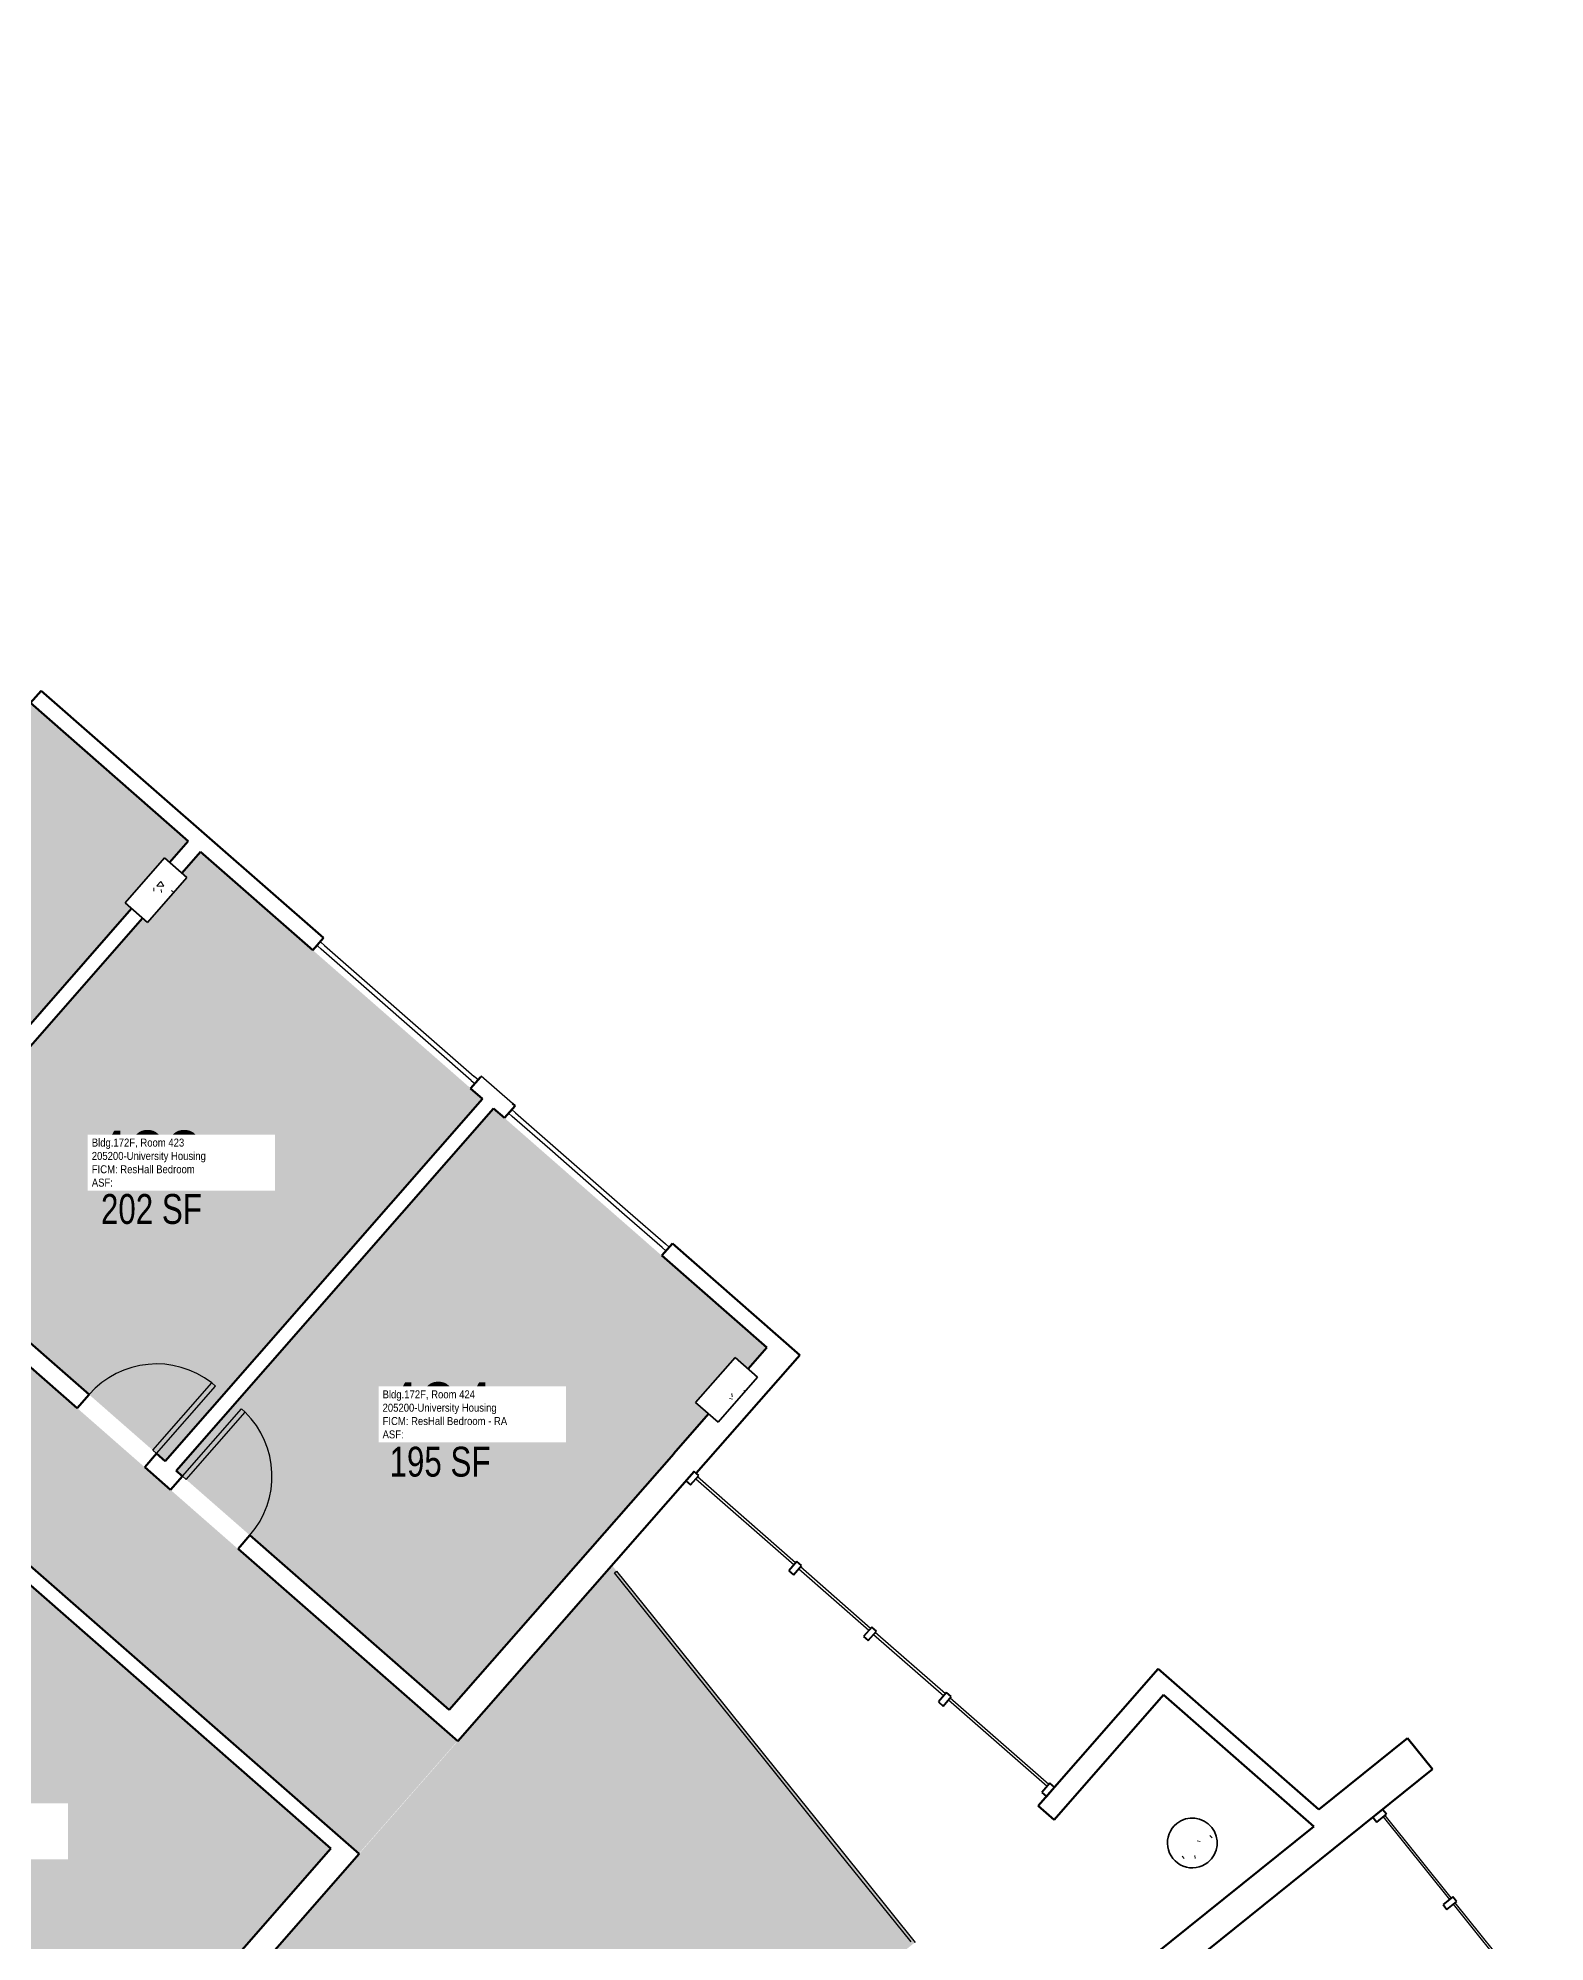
# Model space of a CAD drawing. Header units: inches. Extents: x 69234239 to 69236626, y 27656166 to 27658522.
# Drawn here: x 69235338 to 69235943, y 27657524 to 27658289 of the extents above; entities that cross this region are included whole.
import ezdxf
from ezdxf.enums import TextEntityAlignment as Align

# ---------------------------------------------------------------- set-up
doc = ezdxf.new("R2010")
doc.units = ezdxf.units.IN
doc.header["$LTSCALE"] = 100
doc.header["$MEASUREMENT"] = 0
for name, color, linetype in [('A-COLS', 5, 'CONTINUOUS'), ('A-DOOR', 2, 'CONTINUOUS'), ('A-GLAZ', 1, 'CONTINUOUS'), ('A-IDEN-RNUM', 7, 'CONTINUOUS'), ('A-IDEN-SNUM', 4, 'CONTINUOUS'), ('A-IDEN-VNUM', 4, 'CONTINUOUS'), ('A-WALL', 5, 'CONTINUOUS'), ('AREA-TEXT', 3, 'CONTINUOUS'), ('Rooms-Category-Color', 7, 'CONTINUOUS'), ('Rooms-College-Color', 7, 'CONTINUOUS'), ('Rooms-Department-Color', 7, 'CONTINUOUS'), ('Rooms-Division-Color', 7, 'CONTINUOUS'), ('Rooms-Information', 7, 'CONTINUOUS')]:
    doc.layers.add(name, color=color, linetype=linetype)
doc.styles.add('CP_AREA', font='arial.ttf', dxfattribs={"height": 15})
doc.styles.add('CP_ROOMSNUMBER', font='arial.ttf', dxfattribs={"height": 1})
doc.styles.add('CP_ROOMVNUMBER', font='arial.ttf', dxfattribs={"width": 0.85, "height": 0.075})

msp = doc.modelspace()

# ---------------------------------------------------------------- hatches: boundary and pattern name
at = {"layer": 'A-COLS', "lineweight": 5}
h = msp.add_hatch(dxfattribs=at)
h.set_pattern_fill('FP_23', color=256, angle=-41.20918, style=0, pattern_type=2)
h.set_pattern_definition([(178.7908, (69235784.634, 27657305.722), (-15.37654, 22.9776), [2.88, -31.68]), (123.791, (69235784.634, 27657305.722), (-19.1757, -22.2481), [2.304, -25.344]), (229.242, (69235783.352, 27657307.636), (-34.5522, 0.7301), [2.448, -26.924]), (174.975, (69235778.647, 27657300.91), (-20.7198, 35.925), [4.32, -47.52]), (225.427, (69235776.92, 27657303.903), (-51.6406, 4.5404), [3.671, -40.386]), (119.975, (69235778.647, 27657300.91), (-51.6408, 4.5406), [3.456, -38.016]), (149.7908, (69235777.739, 27657305.106), (-2.30886, 27.55136), [2.88, -31.68]), (94.791, (69235777.74, 27657305.106), (-27.5576, -10.1621), [2.304, -25.344]), (200.242, (69235777.546, 27657307.402), (-29.8661, 17.3898), [2.448, -26.924]), (166.2908, (69235784.634, 27657305.722), (-10.25581, -7.64421), [1.267, -23.77, 1.267, -24.461, -25.44]), (166.2908, (69235784.634, 27657305.722), (-10.25581, -7.64421), [-50.765, 1.267, -24.173]), (136.2908, (69235784.634, 27657305.722), (-18.1331, -1.61451), [1.267, -13.402, 1.267, -23.194, -9.696]), (136.2908, (69235784.634, 27657305.722), (-18.1331, -1.61451), [-39.13, 1.267, -8.429]), (96.2908, (69235789.999, 27657299.047), (-12.16747, 16.52022), [1.267, -8.333, 1.267, -28.685, -39.744]), (96.2908, (69235789.999, 27657299.047), (-12.16747, 16.52022), [-39.552, 1.267, -38.477]), (86.2908, (69235792.404, 27657296.054), (-17.02624, 15.047), [1.267, -11.213, 1.267, -18.624, -28.224]), (86.2908, (69235792.404, 27657296.054), (-17.02624, 15.047), [-32.371, 1.267, -26.957])])
h.paths.add_polyline_path([(69235397.89, 27657951.84), (69235388.86, 27657959.75), (69235373.05, 27657941.69), (69235382.08, 27657933.79), (69235392.66, 27657945.87)], flags=0)
h = msp.add_hatch(dxfattribs=at)
h.set_pattern_fill('FP_22', color=256, angle=-41.20918, style=0, pattern_type=2)
h.set_pattern_definition([(178.791, (69235784.634, 27657305.722), (-15.3765, 22.9776), [2.88, -31.68]), (123.791, (69235784.634, 27657305.722), (-19.1757, -22.2481), [2.304, -25.344]), (229.242, (69235783.353, 27657307.636), (-34.5522, 0.7301), [2.448, -26.924]), (174.975, (69235778.647, 27657300.91), (-20.7198, 35.925), [4.32, -47.52]), (225.427, (69235776.92, 27657303.904), (-51.6406, 4.5404), [3.671, -40.386]), (119.975, (69235778.647, 27657300.91), (-51.6408, 4.5406), [3.456, -38.016]), (149.791, (69235777.738, 27657305.106), (-2.3089, 27.5514), [2.88, -31.68]), (94.791, (69235777.738, 27657305.106), (-27.5576, -10.162), [2.304, -25.344]), (200.242, (69235777.546, 27657307.402), (-29.8661, 17.3898), [2.448, -26.924]), (166.2908, (69235784.634, 27657305.722), (-10.2558, -7.64421), [1.267, -23.77, 1.267, -24.461, -25.44]), (166.2908, (69235784.634, 27657305.722), (-10.2558, -7.64421), [-50.765, 1.267, -24.173]), (136.2908, (69235784.634, 27657305.722), (-18.1331, -1.6145), [1.267, -13.402, 1.267, -23.194, -9.696]), (136.2908, (69235784.634, 27657305.722), (-18.1331, -1.6145), [-39.13, 1.267, -8.429]), (96.2908, (69235789.998, 27657299.047), (-12.16747, 16.52022), [1.267, -8.333, 1.267, -28.685, -39.744]), (96.2908, (69235789.998, 27657299.047), (-12.16747, 16.52022), [-39.552, 1.267, -38.477]), (86.291, (69235792.404, 27657296.054), (-17.02624, 15.047), [1.267, -11.213, 1.267, -18.624, -28.224]), (86.291, (69235792.404, 27657296.054), (-17.02624, 15.047), [-32.371, 1.267, -26.957])])
h.paths.add_polyline_path([(69235627.05, 27657751.16), (69235618.03, 27657759.07), (69235602.21, 27657741.01), (69235611.24, 27657733.1)], flags=0)
h = msp.add_hatch(dxfattribs=at)
h.set_pattern_fill('FP_10', color=256, angle=128.79082, style=0, pattern_type=2)
h.set_pattern_definition([(178.791, (69235784.634, 27657305.721), (-15.3765, 22.9776), [2.88, -31.68]), (123.791, (69235784.634, 27657305.72), (-19.1757, -22.248), [2.304, -25.344]), (229.242, (69235783.353, 27657307.636), (-34.5522, 0.73), [2.448, -26.924]), (174.975, (69235778.648, 27657300.91), (-20.72, 35.925), [4.32, -47.52]), (225.427, (69235776.92, 27657303.904), (-51.6406, 4.5404), [3.671, -40.386]), (119.975, (69235778.648, 27657300.91), (-51.641, 4.5406), [3.456, -38.016]), (149.791, (69235777.738, 27657305.106), (-2.3089, 27.5514), [2.88, -31.68]), (94.791, (69235777.738, 27657305.106), (-27.5576, -10.162), [2.304, -25.344]), (200.242, (69235777.546, 27657307.401), (-29.866, 17.3898), [2.448, -26.924]), (166.291, (69235784.634, 27657305.721), (-10.2558, -7.6442), [1.267, -23.77, 1.267, -24.461, -25.44]), (166.291, (69235784.634, 27657305.721), (-10.2558, -7.6442), [-50.765, 1.267, -24.173]), (136.291, (69235784.634, 27657305.721), (-18.1331, -1.6145), [1.267, -13.402, 1.267, -23.194, -9.696]), (136.291, (69235784.634, 27657305.721), (-18.1331, -1.6145), [-39.13, 1.267, -8.429]), (96.291, (69235789.998, 27657299.047), (-12.16747, 16.52022), [1.267, -8.333, 1.267, -28.685, -39.744]), (96.291, (69235789.998, 27657299.047), (-12.16747, 16.52022), [-39.552, 1.267, -38.477]), (86.291, (69235792.404, 27657296.054), (-17.0262, 15.047), [1.267, -11.213, 1.267, -18.624, -28.224]), (86.291, (69235792.404, 27657296.054), (-17.0262, 15.047), [-32.371, 1.267, -26.957])])
h.paths.add_polyline_path([(69235808.76, 27657571.08), (69235807.14, 27657572.41), (69235805.28, 27657573.36), (69235803.26, 27657573.91), (69235801.18, 27657574.03), (69235799.11, 27657573.71), (69235797.16, 27657572.97), (69235795.4, 27657571.83), (69235793.91, 27657570.36), (69235792.77, 27657568.61), (69235792.01, 27657566.66), (69235791.68, 27657564.6), (69235791.78, 27657562.51), (69235792.31, 27657560.49), (69235793.26, 27657558.62), (69235794.57, 27657556.99), (69235796.19, 27657555.67), (69235798.05, 27657554.72), (69235800.06, 27657554.17), (69235802.15, 27657554.05), (69235804.22, 27657554.37), (69235806.17, 27657555.11), (69235807.93, 27657556.24), (69235809.41, 27657557.72), (69235810.56, 27657559.47), (69235811.31, 27657561.42), (69235811.65, 27657563.48), (69235811.55, 27657565.57), (69235811.01, 27657567.59), (69235810.07, 27657569.45)], flags=0)
at = {"layer": 'Rooms-Category-Color', "true_color": 0xadadad}
for points in [[(69234685.7, 27658243.8), (69234846.08, 27658103.34), (69234892.86, 27658062.38), (69234988.96, 27657978.23), (69234989.36, 27657978.68), (69234998.39, 27657970.78), (69234994.04, 27657965.81), (69234789.14, 27657731.84), (69234785.11, 27657727.23), (69234776.08, 27657735.13), (69234776.16, 27657735.23), (69234637.57, 27657856.59), (69234633.57, 27657860.09), (69234633.57, 27657860.09), (69234631.31, 27657862.08), (69234483.78, 27657991.27), (69234472.9, 27658000.8), (69234433.28, 27657955.56), (69234458.14, 27657933.8), (69234458.13, 27657933.78), (69234505.4, 27657892.39), (69234641.66, 27657773.07), (69234740.95, 27657686.12), (69234877.22, 27657566.79), (69234976.9, 27657479.5), (69235094.64, 27657376.4), (69235214.47, 27657271.45), (69235254.01, 27657316.6), (69235244.41, 27657325.01), (69235246.38, 27657327.27), (69235217.61, 27657352.47), (69235215.61, 27657350.19), (69235200.19, 27657363.7), (69235171.35, 27657388.98), (69235171.35, 27657388.98), (69235111.42, 27657441.46), (69235113.4, 27657443.73), (69235084.63, 27657468.93), (69235082.64, 27657466.66), (69235080.58, 27657468.47), (69235080.59, 27657468.47), (69235007.19, 27657532.75), (69234926.02, 27657603.83), (69234925.59, 27657604.21), (69234925.59, 27657604.21), (69234902.25, 27657624.64), (69234854.17, 27657666.75), (69234853.75, 27657667.12), (69234851.75, 27657668.83), (69234830.25, 27657687.67), (69234878.01, 27657742.2), (69234878.01, 27657742.2), (69234995.22, 27657876.06), (69235043.24, 27657930.88), (69235064.76, 27657912.03), (69235067.49, 27657909.64), (69235071.46, 27657906.16), (69235115.22, 27657867.84), (69235138.94, 27657847.07), (69235138.93, 27657847.07), (69235248.09, 27657751.48), (69235291.57, 27657713.4), (69235466.98, 27657559.79), (69235506.55, 27657604.96), (69235386.59, 27657710.01), (69235268.87, 27657813.1), (69235169.18, 27657900.4), (69235033.43, 27658019.28), (69234801.16, 27658222.68), (69234801.11, 27658222.73), (69234797.91, 27658225.52), (69234751.91, 27658265.8), (69234751.91, 27658265.8), (69234744.42, 27658272.37), (69234725.34, 27658289.07)], [(69235567.42, 27657343.21), (69235527.33, 27657393.09), (69235690.33, 27657524.11), (69235568.58, 27657675.58), (69235191.04, 27657244.53), (69235290.57, 27657120.69)]]:
    msp.add_hatch(color=253, dxfattribs=at).paths.add_polyline_path(points)
at = {"layer": 'Rooms-Category-Color', "true_color": 0x728ef3}
for points in [[(69235176.17, 27657903.92), (69235271.44, 27657820.49), (69235375.61, 27657939.45), (69235373.05, 27657941.69), (69235388.82, 27657959.7), (69235388.86, 27657959.75), (69235390.95, 27657957.92), (69235398.44, 27657966.48), (69235267.37, 27658081.26), (69235205.43, 27658010.53), (69235241.7, 27657978.76)], [(69235275.86, 27657816.62), (69235389.16, 27657717.4), (69235516.64, 27657862.97), (69235403.33, 27657962.19), (69235395.84, 27657953.64), (69235395.8, 27657953.59), (69235397.85, 27657951.79), (69235384.22, 27657936.23), (69235382.08, 27657933.79), (69235380.03, 27657935.58)], [(69235503.25, 27657617.49), (69235558.13, 27657680.15), (69235591.75, 27657718.54), (69235593.38, 27657720.41), (69235593.4, 27657720.42), (69235594.43, 27657721.6), (69235607.43, 27657736.44), (69235602.21, 27657741.01), (69235618.03, 27657759.07), (69235623.24, 27657754.5), (69235630.73, 27657763.06), (69235521.06, 27657859.1), (69235393.58, 27657713.53)]]:
    msp.add_hatch(color=171, dxfattribs=at).paths.add_polyline_path(points)
at = {"layer": 'Rooms-Category-Color', "true_color": 0xffe090}
msp.add_hatch(color=41, dxfattribs=at).paths.add_polyline_path([(69235214.35, 27657621.23), (69235170.83, 27657571.54), (69235261.63, 27657492.02), (69235336.85, 27657426.14), (69235455.7, 27657561.86), (69235289.67, 27657707.25)])
at = {"layer": 'Rooms-College-Color', "true_color": 0xadadad}
for points in [[(69234685.7, 27658243.8), (69234846.08, 27658103.34), (69234892.86, 27658062.38), (69234988.96, 27657978.23), (69234989.36, 27657978.68), (69234998.39, 27657970.78), (69234994.04, 27657965.81), (69234789.14, 27657731.84), (69234785.11, 27657727.23), (69234776.08, 27657735.13), (69234776.16, 27657735.23), (69234637.57, 27657856.59), (69234633.57, 27657860.09), (69234633.57, 27657860.09), (69234631.31, 27657862.08), (69234483.78, 27657991.27), (69234472.9, 27658000.8), (69234433.28, 27657955.56), (69234458.14, 27657933.8), (69234458.13, 27657933.78), (69234505.4, 27657892.39), (69234641.66, 27657773.07), (69234740.95, 27657686.12), (69234877.22, 27657566.79), (69234976.9, 27657479.5), (69235094.64, 27657376.4), (69235214.47, 27657271.45), (69235254.01, 27657316.6), (69235244.41, 27657325.01), (69235246.38, 27657327.27), (69235217.61, 27657352.47), (69235215.61, 27657350.19), (69235200.19, 27657363.7), (69235171.35, 27657388.98), (69235171.35, 27657388.98), (69235111.42, 27657441.46), (69235113.4, 27657443.73), (69235084.63, 27657468.93), (69235082.64, 27657466.66), (69235080.58, 27657468.47), (69235080.59, 27657468.47), (69235007.19, 27657532.75), (69234926.02, 27657603.83), (69234925.59, 27657604.21), (69234925.59, 27657604.21), (69234902.25, 27657624.64), (69234854.17, 27657666.75), (69234853.75, 27657667.12), (69234851.75, 27657668.83), (69234830.25, 27657687.67), (69234878.01, 27657742.2), (69234878.01, 27657742.2), (69234995.22, 27657876.06), (69235043.24, 27657930.88), (69235064.76, 27657912.03), (69235067.49, 27657909.64), (69235071.46, 27657906.16), (69235115.22, 27657867.84), (69235138.94, 27657847.07), (69235138.93, 27657847.07), (69235248.09, 27657751.48), (69235291.57, 27657713.4), (69235466.98, 27657559.79), (69235506.55, 27657604.96), (69235386.59, 27657710.01), (69235268.87, 27657813.1), (69235169.18, 27657900.4), (69235033.43, 27658019.28), (69234801.16, 27658222.68), (69234801.11, 27658222.73), (69234797.91, 27658225.52), (69234751.91, 27658265.8), (69234751.91, 27658265.8), (69234744.42, 27658272.37), (69234725.34, 27658289.07)], [(69235176.17, 27657903.92), (69235271.44, 27657820.49), (69235375.61, 27657939.45), (69235373.05, 27657941.69), (69235388.82, 27657959.7), (69235388.86, 27657959.75), (69235390.95, 27657957.92), (69235398.44, 27657966.48), (69235267.37, 27658081.26), (69235205.43, 27658010.53), (69235241.7, 27657978.76)], [(69235275.86, 27657816.62), (69235389.16, 27657717.4), (69235516.64, 27657862.97), (69235403.33, 27657962.19), (69235395.84, 27657953.64), (69235395.8, 27657953.59), (69235397.85, 27657951.79), (69235384.22, 27657936.23), (69235382.08, 27657933.79), (69235380.03, 27657935.58)], [(69235503.25, 27657617.49), (69235558.13, 27657680.15), (69235591.75, 27657718.54), (69235593.38, 27657720.41), (69235593.4, 27657720.42), (69235594.43, 27657721.6), (69235607.43, 27657736.44), (69235602.21, 27657741.01), (69235618.03, 27657759.07), (69235623.24, 27657754.5), (69235630.73, 27657763.06), (69235521.06, 27657859.1), (69235393.58, 27657713.53)], [(69235214.35, 27657621.23), (69235170.83, 27657571.54), (69235261.63, 27657492.02), (69235336.85, 27657426.14), (69235455.7, 27657561.86), (69235289.67, 27657707.25)], [(69235567.42, 27657343.21), (69235527.33, 27657393.09), (69235690.33, 27657524.11), (69235568.58, 27657675.58), (69235191.04, 27657244.53), (69235290.57, 27657120.69)]]:
    msp.add_hatch(color=253, dxfattribs=at).paths.add_polyline_path(points)
at = {"layer": 'Rooms-Department-Color', "true_color": 0xacacac}
for points in [[(69234685.7, 27658243.8), (69234846.08, 27658103.34), (69234892.86, 27658062.38), (69234988.96, 27657978.23), (69234989.36, 27657978.68), (69234998.39, 27657970.78), (69234994.04, 27657965.81), (69234789.14, 27657731.84), (69234785.11, 27657727.23), (69234776.08, 27657735.13), (69234776.16, 27657735.23), (69234637.57, 27657856.59), (69234633.57, 27657860.09), (69234633.57, 27657860.09), (69234631.31, 27657862.08), (69234483.78, 27657991.27), (69234472.9, 27658000.8), (69234433.28, 27657955.56), (69234458.14, 27657933.8), (69234458.13, 27657933.78), (69234505.4, 27657892.39), (69234641.66, 27657773.07), (69234740.95, 27657686.12), (69234877.22, 27657566.79), (69234976.9, 27657479.5), (69235094.64, 27657376.4), (69235214.47, 27657271.45), (69235254.01, 27657316.6), (69235244.41, 27657325.01), (69235246.38, 27657327.27), (69235217.61, 27657352.47), (69235215.61, 27657350.19), (69235200.19, 27657363.7), (69235171.35, 27657388.98), (69235171.35, 27657388.98), (69235111.42, 27657441.46), (69235113.4, 27657443.73), (69235084.63, 27657468.93), (69235082.64, 27657466.66), (69235080.58, 27657468.47), (69235080.59, 27657468.47), (69235007.19, 27657532.75), (69234926.02, 27657603.83), (69234925.59, 27657604.21), (69234925.59, 27657604.21), (69234902.25, 27657624.64), (69234854.17, 27657666.75), (69234853.75, 27657667.12), (69234851.75, 27657668.83), (69234830.25, 27657687.67), (69234878.01, 27657742.2), (69234878.01, 27657742.2), (69234995.22, 27657876.06), (69235043.24, 27657930.88), (69235064.76, 27657912.03), (69235067.49, 27657909.64), (69235071.46, 27657906.16), (69235115.22, 27657867.84), (69235138.94, 27657847.07), (69235138.93, 27657847.07), (69235248.09, 27657751.48), (69235291.57, 27657713.4), (69235466.98, 27657559.79), (69235506.55, 27657604.96), (69235386.59, 27657710.01), (69235268.87, 27657813.1), (69235169.18, 27657900.4), (69235033.43, 27658019.28), (69234801.16, 27658222.68), (69234801.11, 27658222.73), (69234797.91, 27658225.52), (69234751.91, 27658265.8), (69234751.91, 27658265.8), (69234744.42, 27658272.37), (69234725.34, 27658289.07)], [(69235567.42, 27657343.21), (69235527.33, 27657393.09), (69235690.33, 27657524.11), (69235568.58, 27657675.58), (69235191.04, 27657244.53), (69235290.57, 27657120.69)]]:
    msp.add_hatch(color=253, dxfattribs=at).paths.add_polyline_path(points)
at = {"layer": 'Rooms-Department-Color', "true_color": 0x604aed}
for points in [[(69235176.17, 27657903.92), (69235271.44, 27657820.49), (69235375.61, 27657939.45), (69235373.05, 27657941.69), (69235388.82, 27657959.7), (69235388.86, 27657959.75), (69235390.95, 27657957.92), (69235398.44, 27657966.48), (69235267.37, 27658081.26), (69235205.43, 27658010.53), (69235241.7, 27657978.76)], [(69235275.86, 27657816.62), (69235389.16, 27657717.4), (69235516.64, 27657862.97), (69235403.33, 27657962.19), (69235395.84, 27657953.64), (69235395.8, 27657953.59), (69235397.85, 27657951.79), (69235384.22, 27657936.23), (69235382.08, 27657933.79), (69235380.03, 27657935.58)], [(69235503.25, 27657617.49), (69235558.13, 27657680.15), (69235591.75, 27657718.54), (69235593.38, 27657720.41), (69235593.4, 27657720.42), (69235594.43, 27657721.6), (69235607.43, 27657736.44), (69235602.21, 27657741.01), (69235618.03, 27657759.07), (69235623.24, 27657754.5), (69235630.73, 27657763.06), (69235521.06, 27657859.1), (69235393.58, 27657713.53)], [(69235214.35, 27657621.23), (69235170.83, 27657571.54), (69235261.63, 27657492.02), (69235336.85, 27657426.14), (69235455.7, 27657561.86), (69235289.67, 27657707.25)]]:
    msp.add_hatch(color=173, dxfattribs=at).paths.add_polyline_path(points)
at = {"layer": 'Rooms-Division-Color', "true_color": 0xadadad}
for points in [[(69234685.7, 27658243.8), (69234846.08, 27658103.34), (69234892.86, 27658062.38), (69234988.96, 27657978.23), (69234989.36, 27657978.68), (69234998.39, 27657970.78), (69234994.04, 27657965.81), (69234789.14, 27657731.84), (69234785.11, 27657727.23), (69234776.08, 27657735.13), (69234776.16, 27657735.23), (69234637.57, 27657856.59), (69234633.57, 27657860.09), (69234633.57, 27657860.09), (69234631.31, 27657862.08), (69234483.78, 27657991.27), (69234472.9, 27658000.8), (69234433.28, 27657955.56), (69234458.14, 27657933.8), (69234458.13, 27657933.78), (69234505.4, 27657892.39), (69234641.66, 27657773.07), (69234740.95, 27657686.12), (69234877.22, 27657566.79), (69234976.9, 27657479.5), (69235094.64, 27657376.4), (69235214.47, 27657271.45), (69235254.01, 27657316.6), (69235244.41, 27657325.01), (69235246.38, 27657327.27), (69235217.61, 27657352.47), (69235215.61, 27657350.19), (69235200.19, 27657363.7), (69235171.35, 27657388.98), (69235171.35, 27657388.98), (69235111.42, 27657441.46), (69235113.4, 27657443.73), (69235084.63, 27657468.93), (69235082.64, 27657466.66), (69235080.58, 27657468.47), (69235080.59, 27657468.47), (69235007.19, 27657532.75), (69234926.02, 27657603.83), (69234925.59, 27657604.21), (69234925.59, 27657604.21), (69234902.25, 27657624.64), (69234854.17, 27657666.75), (69234853.75, 27657667.12), (69234851.75, 27657668.83), (69234830.25, 27657687.67), (69234878.01, 27657742.2), (69234878.01, 27657742.2), (69234995.22, 27657876.06), (69235043.24, 27657930.88), (69235064.76, 27657912.03), (69235067.49, 27657909.64), (69235071.46, 27657906.16), (69235115.22, 27657867.84), (69235138.94, 27657847.07), (69235138.93, 27657847.07), (69235248.09, 27657751.48), (69235291.57, 27657713.4), (69235466.98, 27657559.79), (69235506.55, 27657604.96), (69235386.59, 27657710.01), (69235268.87, 27657813.1), (69235169.18, 27657900.4), (69235033.43, 27658019.28), (69234801.16, 27658222.68), (69234801.11, 27658222.73), (69234797.91, 27658225.52), (69234751.91, 27658265.8), (69234751.91, 27658265.8), (69234744.42, 27658272.37), (69234725.34, 27658289.07)], [(69235567.42, 27657343.21), (69235527.33, 27657393.09), (69235690.33, 27657524.11), (69235568.58, 27657675.58), (69235191.04, 27657244.53), (69235290.57, 27657120.69)]]:
    msp.add_hatch(color=253, dxfattribs=at).paths.add_polyline_path(points)
at = {"layer": 'Rooms-Division-Color', "true_color": 0x604aed}
for points in [[(69235176.17, 27657903.92), (69235271.44, 27657820.49), (69235375.61, 27657939.45), (69235373.05, 27657941.69), (69235388.82, 27657959.7), (69235388.86, 27657959.75), (69235390.95, 27657957.92), (69235398.44, 27657966.48), (69235267.37, 27658081.26), (69235205.43, 27658010.53), (69235241.7, 27657978.76)], [(69235275.86, 27657816.62), (69235389.16, 27657717.4), (69235516.64, 27657862.97), (69235403.33, 27657962.19), (69235395.84, 27657953.64), (69235395.8, 27657953.59), (69235397.85, 27657951.79), (69235384.22, 27657936.23), (69235382.08, 27657933.79), (69235380.03, 27657935.58)], [(69235503.25, 27657617.49), (69235558.13, 27657680.15), (69235591.75, 27657718.54), (69235593.38, 27657720.41), (69235593.4, 27657720.42), (69235594.43, 27657721.6), (69235607.43, 27657736.44), (69235602.21, 27657741.01), (69235618.03, 27657759.07), (69235623.24, 27657754.5), (69235630.73, 27657763.06), (69235521.06, 27657859.1), (69235393.58, 27657713.53)], [(69235214.35, 27657621.23), (69235170.83, 27657571.54), (69235261.63, 27657492.02), (69235336.85, 27657426.14), (69235455.7, 27657561.86), (69235289.67, 27657707.25)]]:
    msp.add_hatch(color=173, dxfattribs=at).paths.add_polyline_path(points)

# ---------------------------------------------------------------- linework, layer by layer
at = {"layer": 'A-COLS', "lineweight": 35}
for p, q in [((69235373.05, 27657941.69), (69235388.86, 27657959.75)), ((69235388.86, 27657959.75), (69235397.89, 27657951.84)), ((69235397.89, 27657951.84), (69235382.08, 27657933.79)), ((69235382.08, 27657933.79), (69235373.05, 27657941.69)), ((69235602.21, 27657741.01), (69235618.03, 27657759.07)), ((69235618.03, 27657759.07), (69235627.05, 27657751.16)), ((69235627.05, 27657751.16), (69235611.24, 27657733.1)), ((69235611.24, 27657733.1), (69235602.21, 27657741.01))]:
    msp.add_line(p, q, dxfattribs=at)
for start, end in [(128.79082, 308.79082), (308.79082, 128.79082)]:
    msp.add_arc((69235801.66, 27657564.04), 10, start, end, dxfattribs=at)
at = {"layer": 'A-DOOR'}
for p, q in [((69235384.18, 27657721.76), (69235407.86, 27657748.81)), ((69235385.68, 27657720.45), (69235409.36, 27657747.49)), ((69235409.36, 27657747.49), (69235407.86, 27657748.81)), ((69235396.07, 27657711.35), (69235419.75, 27657738.39)), ((69235397.57, 27657710.03), (69235421.25, 27657737.07)), ((69235419.75, 27657738.39), (69235421.25, 27657737.07)), ((69235385.68, 27657720.45), (69235384.18, 27657721.76)), ((69235396.07, 27657711.35), (69235397.57, 27657710.03))]:
    msp.add_line(p, q, dxfattribs=at)
at = {"layer": 'A-DOOR', "lineweight": 25}
for centre, start, end in [((69235385.68, 27657720.45), 51.97556, 138.79082), ((69235396.07, 27657711.35), 318.79082, 45.60608)]:
    msp.add_arc(centre, 36, start, end, dxfattribs=at)
at = {"layer": 'A-GLAZ'}
for p, q in [((69235450.3, 27657924.39), (69235451.8, 27657923.07)), ((69235453.12, 27657924.58), (69235451.61, 27657925.9)), ((69235466.85, 27657909.9), (69235451.8, 27657923.07)), ((69235453.12, 27657924.58), (69235468.16, 27657911.4)), ((69235496.94, 27657883.55), (69235466.85, 27657909.9)), ((69235468.16, 27657911.4), (69235498.26, 27657885.05)), ((69235511.99, 27657870.37), (69235496.94, 27657883.55)), ((69235498.26, 27657885.05), (69235513.3, 27657871.87)), ((69235511.99, 27657870.37), (69235513.49, 27657869.05)), ((69235514.81, 27657870.56), (69235513.3, 27657871.87)), ((69235529.85, 27657857.38), (69235528.35, 27657858.7)), ((69235527.03, 27657857.19), (69235528.54, 27657855.88)), ((69235543.58, 27657842.7), (69235528.54, 27657855.88)), ((69235529.85, 27657857.38), (69235544.9, 27657844.2)), ((69235573.67, 27657816.35), (69235543.58, 27657842.7)), ((69235544.9, 27657844.2), (69235574.99, 27657817.85)), ((69235588.72, 27657803.17), (69235573.67, 27657816.35)), ((69235574.99, 27657817.85), (69235590.04, 27657804.68)), ((69235591.54, 27657803.36), (69235590.04, 27657804.68)), ((69235588.72, 27657803.17), (69235590.23, 27657801.85)), ((69235602.97, 27657711.05), (69235602.31, 27657710.3)), ((69235602.31, 27657710.3), (69235641.71, 27657675.79)), ((69235642.37, 27657676.54), (69235602.97, 27657711.05)), ((69235641.71, 27657675.79), (69235642.37, 27657676.54)), ((69235644.25, 27657674.9), (69235643.59, 27657674.14)), ((69235672.44, 27657650.21), (69235644.25, 27657674.9)), ((69235643.59, 27657674.14), (69235671.78, 27657649.46)), ((69235671.78, 27657649.46), (69235672.44, 27657650.21)), ((69235674.32, 27657648.57), (69235673.66, 27657647.81)), ((69235673.66, 27657647.81), (69235701.84, 27657623.14)), ((69235702.5, 27657623.89), (69235674.32, 27657648.57)), ((69235701.84, 27657623.14), (69235702.5, 27657623.89)), ((69235704.38, 27657622.24), (69235703.72, 27657621.49)), ((69235703.72, 27657621.49), (69235743.35, 27657586.79)), ((69235744.01, 27657587.54), (69235704.38, 27657622.24)), ((69235743.35, 27657586.79), (69235744.01, 27657587.54)), ((69235879.07, 27657575.1), (69235878.29, 27657574.47)), ((69235905.7, 27657541.97), (69235879.07, 27657575.1)), ((69235878.29, 27657574.47), (69235904.92, 27657541.35)), ((69235904.92, 27657541.35), (69235905.7, 27657541.97)), ((69235907.26, 27657540.02), (69235906.49, 27657539.4)), ((69235906.49, 27657539.4), (69235942.51, 27657494.58)), ((69235943.29, 27657495.21), (69235907.26, 27657540.02))]:
    msp.add_line(p, q, dxfattribs=at)
at = {"layer": 'A-GLAZ', "lineweight": 40, "extrusion": (0, 0, -1)}
for p, q in [((69235601.58, 27657713.26), (69235598.29, 27657709.5)), ((69235603.46, 27657711.61), (69235601.58, 27657713.26)), ((69235598.29, 27657709.5), (69235600.17, 27657707.85)), ((69235600.17, 27657707.85), (69235603.46, 27657711.61)), ((69235642.86, 27657677.11), (69235639.57, 27657673.35)), ((69235641.45, 27657671.7), (69235644.74, 27657675.46)), ((69235644.74, 27657675.46), (69235642.86, 27657677.11)), ((69235639.57, 27657673.35), (69235641.45, 27657671.7)), ((69235672.93, 27657650.78), (69235669.64, 27657647.02)), ((69235669.64, 27657647.02), (69235671.52, 27657645.37)), ((69235671.52, 27657645.37), (69235674.81, 27657649.13)), ((69235674.81, 27657649.13), (69235672.93, 27657650.78)), ((69235702.99, 27657624.45), (69235699.7, 27657620.69)), ((69235701.58, 27657619.04), (69235704.87, 27657622.81)), ((69235704.87, 27657622.81), (69235702.99, 27657624.45)), ((69235699.7, 27657620.69), (69235701.58, 27657619.04)), ((69235878.09, 27657577.52), (69235874.19, 27657574.38)), ((69235875.76, 27657572.44), (69235879.66, 27657575.57)), ((69235879.66, 27657575.57), (69235878.09, 27657577.52)), ((69235874.19, 27657574.38), (69235875.76, 27657572.44)), ((69235906.28, 27657542.44), (69235902.39, 27657539.31)), ((69235902.39, 27657539.31), (69235903.09, 27657538.43)), ((69235903.09, 27657538.43), (69235903.95, 27657537.36)), ((69235903.95, 27657537.36), (69235907.85, 27657540.49)), ((69235906.75, 27657541.86), (69235906.28, 27657542.44)), ((69235907.38, 27657541.08), (69235906.75, 27657541.86)), ((69235907.85, 27657540.49), (69235907.38, 27657541.08))]:
    msp.add_line(p, q, dxfattribs=at)
at = {"layer": 'A-GLAZ', "lineweight": 40}
for p, q in [((69235744.5, 27657588.1), (69235741.21, 27657584.34)), ((69235741.21, 27657584.34), (69235743.09, 27657582.69)), ((69235743.09, 27657582.69), (69235746.38, 27657586.46)), ((69235746.38, 27657586.46), (69235744.5, 27657588.1))]:
    msp.add_line(p, q, dxfattribs=at)
at = {"layer": 'A-WALL', "lineweight": 50}
for p, q in [((69235339.34, 27658026.88), (69235335.06, 27658021.99)), ((69235385.65, 27657986.32), (69235339.34, 27658026.88)), ((69235335.06, 27658021.99), (69235398.44, 27657966.48)), ((69235452.74, 27657927.57), (69235385.65, 27657986.32)), ((69235398.44, 27657966.48), (69235390.95, 27657957.92)), ((69235395.84, 27657953.64), (69235403.33, 27657962.19)), ((69235403.33, 27657962.19), (69235448.46, 27657922.68)), ((69235375.61, 27657939.45), (69235271.44, 27657820.49)), ((69235275.86, 27657816.62), (69235380.03, 27657935.58)), ((69235448.46, 27657922.68), (69235452.74, 27657927.57)), ((69235200.99, 27657872.54), (69235353.85, 27657738.68)), ((69235515.75, 27657871.64), (69235511.84, 27657867.17)), ((69235511.84, 27657867.17), (69235516.64, 27657862.97)), ((69235516.64, 27657862.97), (69235389.16, 27657717.4)), ((69235393.58, 27657713.53), (69235521.06, 27657859.1)), ((69235521.06, 27657859.1), (69235525.38, 27657855.31)), ((69235525.38, 27657855.31), (69235529.67, 27657860.2)), ((69235529.67, 27657860.2), (69235528.63, 27657861.11)), ((69235358.63, 27657744.14), (69235275.86, 27657816.62)), ((69235592.86, 27657804.86), (69235588.58, 27657799.97)), ((69235644.04, 27657760.04), (69235592.86, 27657804.86)), ((69235588.58, 27657799.97), (69235630.73, 27657763.06)), ((69235602.43, 27657712.52), (69235644.04, 27657760.04)), ((69235630.73, 27657763.06), (69235623.24, 27657754.5)), ((69235353.85, 27657738.68), (69235358.63, 27657744.14)), ((69235607.43, 27657736.44), (69235593.4, 27657720.42)), ((69235385.71, 27657720.42), (69235380.93, 27657714.97)), ((69235389.16, 27657717.4), (69235385.71, 27657720.42)), ((69235593.38, 27657720.41), (69235503.25, 27657617.49)), ((69235380.93, 27657714.97), (69235391.32, 27657705.87)), ((69235396.1, 27657711.32), (69235393.58, 27657713.53)), ((69235506.66, 27657604.87), (69235601.56, 27657713.24)), ((69235391.32, 27657705.87), (69235396.1, 27657711.32)), ((69235467.1, 27657559.69), (69235324.29, 27657684.74)), ((69235423.18, 27657687.61), (69235418.41, 27657682.15)), ((69235418.41, 27657682.15), (69235506.66, 27657604.87)), ((69235503.25, 27657617.49), (69235423.18, 27657687.61)), ((69235320.42, 27657680.32), (69235455.7, 27657561.86)), ((69235788, 27657633.98), (69235739.79, 27657578.93)), ((69235852.51, 27657577.48), (69235788, 27657633.98)), ((69235746.19, 27657573.33), (69235790.11, 27657623.49)), ((69235790.11, 27657623.49), (69235850.42, 27657570.67)), ((69235888.14, 27657606.12), (69235852.51, 27657577.48)), ((69235898.16, 27657593.65), (69235888.14, 27657606.12)), ((69235737.06, 27657464.16), (69235898.16, 27657593.65)), ((69235739.79, 27657578.93), (69235746.19, 27657573.33)), ((69235850.42, 27657570.67), (69235729.54, 27657473.52)), ((69235254.13, 27657316.5), (69235467.1, 27657559.69)), ((69235455.7, 27657561.86), (69235336.85, 27657426.14))]:
    msp.add_line(p, q, dxfattribs=at)
at = {"layer": 'A-WALL'}
for p, q in [((69235516.13, 27657872.06), (69235515.75, 27657871.64)), ((69235528.63, 27657861.11), (69235516.13, 27657872.06)), ((69235569.6, 27657672.52), (69235570.47, 27657673.22)), ((69235599.47, 27657635.35), (69235569.6, 27657672.52)), ((69235570.47, 27657673.22), (69235600.35, 27657636.05)), ((69235629.54, 27657597.93), (69235599.47, 27657635.35)), ((69235600.35, 27657636.05), (69235630.42, 27657598.64)), ((69235659.61, 27657560.52), (69235629.54, 27657597.93)), ((69235630.42, 27657598.64), (69235660.49, 27657561.23)), ((69235688.74, 27657524.28), (69235659.61, 27657560.52)), ((69235660.49, 27657561.23), (69235690.33, 27657524.11))]:
    msp.add_line(p, q, dxfattribs=at)

# ---------------------------------------------------------------- texts
at = {"layer": 'A-IDEN-RNUM', "style": 'CP_ROOMSNUMBER'}
for s, p in [('0423-00', (69235359.68, 27657827.65)), ('0424-00', (69235476.47, 27657726.51))]:
    msp.add_text(s, height=1, dxfattribs=at).set_placement(p)
at = {"layer": 'A-IDEN-SNUM', "style": 'CP_ROOMSNUMBER'}
for s, p in [('172F042300', (69235359.68, 27657827.65)), ('172F042400', (69235476.47, 27657726.51))]:
    msp.add_text(s, height=1, dxfattribs=at).set_placement(p)
at = {"layer": 'A-IDEN-VNUM', "style": 'CP_ROOMVNUMBER', "width": 0.85}
for s, p in [('423', (69235359.68, 27657827.65)), ('424', (69235476.47, 27657726.51))]:
    msp.add_text(s, height=22.5, dxfattribs=at).set_placement(p)
at = {"layer": 'AREA-TEXT', "style": 'CP_AREA', "width": 0.75}
for s, p in [('202 SF', (69235383.63, 27657818.71)), ('195 SF', (69235499.54, 27657717.2))]:
    msp.add_text(s, height=12, dxfattribs=at).set_placement(p, align=Align.MIDDLE_CENTER)

# ---------------------------------------------------------------- next in the draw order: texts
at = {"layer": 'Rooms-Information', "char_height": 3.2143, "width": 72, "attachment_point": 7, "style": 'CP_ROOMVNUMBER', "bg_fill": 3, "box_fill_scale": 1.5, "bg_fill_color": 256, "bg_fill_true_color": 13158600, "bg_fill_transparency": 0}
for s, insert in [('Bldg.172F, Room 423^M^J205200-University Housing^M^JFICM: ResHall Bedroom^M^JASF: ', (69235359.68, 27657827.65)), ('Bldg.172F, Room 424^M^J205200-University Housing^M^JFICM: ResHall Bedroom - RA^M^JASF: ', (69235476.47, 27657726.51)), ('Bldg.172F, Room 435^M^J205200-University Housing^M^JFICM: Lounge^M^JASF: ', (69235276.58, 27657559.02))]:
    msp.add_mtext(s, dxfattribs=dict(at, insert=insert))

doc.saveas('drawing.dxf')
